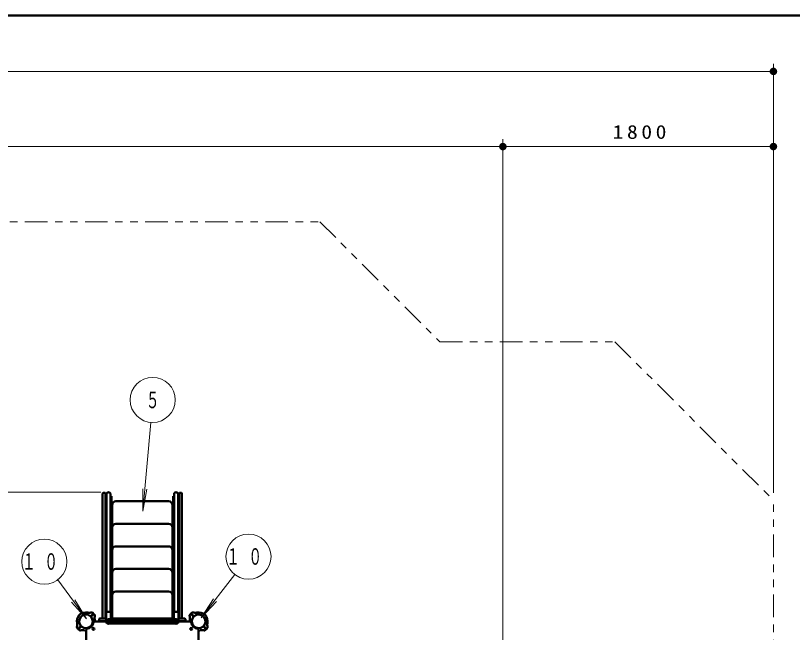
# Model space of a CAD drawing. Units: millimetres on the paper, scale 1:50. Extents: x -385 to 0, y -594 to 267.
# Drawn here: x -234.1 to -130.8, y 184.9 to 267 of the extents above; entities that cross this region are included whole.
import ezdxf
from ezdxf.enums import TextEntityAlignment as Align

# ---------------------------------------------------------------- set-up
doc = ezdxf.new("R2010")
doc.units = ezdxf.units.MM
doc.linetypes.add('USER3', pattern=[8, 3, -1, 1, -1, 1, -1])
doc.layers.add('LY_1', color=140, linetype='Continuous', lineweight=50)
doc.styles.add('ＭＳ ゴシック', font='')
doc.styles.get('ＭＳ ゴシック').set_extended_font_data('MS Gothic')

# ---------------------------------------------------------------- blocks, each defined once
blk = doc.blocks.new('filled_dot')
at = {"color": 0, "linetype": 'Continuous', "lineweight": -2, "const_width": 1.25}
blk.add_lwpolyline([(-0.625, 0, 1), (0.625, 0, 1)], format="xyb", close=True, dxfattribs=at)

msp = doc.modelspace()

# ---------------------------------------------------------------- linework, layer by layer
at = {"layer": 'LY_1', "color": 7}
msp.add_line((0, 267), (-385, 267), dxfattribs=at)
at = {"layer": 'LY_1', "color": 7, "lineweight": 13}
for p, q in [((-133.286, 203.501), (-133.286, 260.566)), ((-360.538, 259.566), (-133.286, 259.566)), ((-169.286, 154.97), (-169.286, 250.566)), ((-324.538, 249.566), (-169.286, 249.566)), ((-169.286, 249.566), (-133.286, 249.566)), ((-216.146, 212.867), (-217.199, 201.044)), ((-217.199, 201.044), (-217.194, 204.044)), ((-217.199, 201.044), (-216.673, 203.998)), ((-222.766, 203.566), (-370.538, 203.566)), ((-204.968, 192.628), (-209.427, 186.841)), ((-228.522, 191.92), (-224.681, 186.708)), ((-224.681, 186.708), (-226.244, 189.269)), ((-209.427, 186.841), (-207.81, 189.368)), ((-224.681, 186.708), (-226.665, 188.958)), ((-209.427, 186.841), (-207.395, 189.049))]:
    msp.add_line(p, q, dxfattribs=at)
at = {"layer": 'LY_1', "color": 7, "linetype": 'USER3', "lineweight": 13}
for p, q in [((-240.878, 239.566), (-193.654, 239.566)), ((-193.654, 239.566), (-177.678, 223.589)), ((-177.678, 223.589), (-154.374, 223.589)), ((-154.374, 223.589), (-133.286, 202.501)), ((-133.286, 130.954), (-133.286, 202.501))]:
    msp.add_line(p, q, dxfattribs=at)
at = {"layer": 'LY_1'}
for p, q in [((-222.546, 203.414), (-222.546, 186.829)), ((-222.226, 203.474), (-222.486, 203.474)), ((-222.166, 203.414), (-222.166, 186.769)), ((-222.038, 203.049), (-222.166, 203.049)), ((-222.166, 203.049), (-222.166, 186.769)), ((-222.038, 203.294), (-222.038, 187.661)), ((-221.494, 203.294), (-221.494, 187.661)), ((-221.366, 203.049), (-221.494, 203.049)), ((-221.366, 203.049), (-221.366, 186.769)), ((-213.166, 203.049), (-213.166, 186.769)), ((-213.166, 203.049), (-213.038, 203.049)), ((-213.038, 203.294), (-213.038, 187.661)), ((-212.494, 203.294), (-212.494, 187.661)), ((-212.494, 203.049), (-212.366, 203.049)), ((-212.366, 203.414), (-212.366, 186.769)), ((-212.366, 203.049), (-212.366, 186.769)), ((-212.306, 203.474), (-212.046, 203.474)), ((-211.986, 203.414), (-211.986, 186.829)), ((-221.266, 201.869), (-221.266, 186.769)), ((-217.266, 202.369), (-220.766, 202.369)), ((-217.266, 202.369), (-213.766, 202.369)), ((-213.266, 201.869), (-213.266, 186.769)), ((-217.266, 199.369), (-220.766, 199.369)), ((-217.266, 199.369), (-213.766, 199.369)), ((-217.266, 196.369), (-220.766, 196.369)), ((-217.266, 196.369), (-213.766, 196.369)), ((-217.266, 193.369), (-220.766, 193.369)), ((-217.266, 193.369), (-213.766, 193.369)), ((-217.266, 190.369), (-220.766, 190.369)), ((-217.266, 190.369), (-213.766, 190.369)), ((-225.461, 187.367), (-225.464, 187.369)), ((-224.125, 187.073), (-223.791, 187.406)), ((-224.082, 187.03), (-223.749, 187.364)), ((-223.792, 187.464), (-223.907, 187.571)), ((-223.691, 187.363), (-223.584, 187.248)), ((-222.086, 187.661), (-222.086, 186.421)), ((-221.446, 187.661), (-222.086, 187.661)), ((-221.446, 187.661), (-221.446, 186.661)), ((-213.086, 187.661), (-212.446, 187.661)), ((-213.086, 187.661), (-213.086, 186.661)), ((-212.446, 187.661), (-212.446, 186.421)), ((-210.841, 187.363), (-210.948, 187.248)), ((-210.45, 187.03), (-210.783, 187.364)), ((-210.408, 187.073), (-210.741, 187.406)), ((-210.74, 187.464), (-210.625, 187.571)), ((-209.071, 187.367), (-209.069, 187.369)), ((-225.744, 187.084), (-225.747, 187.086)), ((-217.266, 186.359), (-223.674, 186.359)), ((-222.036, 186.421), (-223.106, 186.421)), ((-223.106, 186.421), (-223.106, 186.357)), ((-222.036, 186.357), (-223.106, 186.357)), ((-223.016, 186.669), (-223.016, 186.489)), ((-222.916, 186.769), (-222.086, 186.769)), ((-217.266, 186.661), (-221.766, 186.661)), ((-217.266, 186.117), (-221.766, 186.117)), ((-221.446, 186.769), (-217.266, 186.769)), ((-213.086, 186.769), (-217.266, 186.769)), ((-217.266, 186.661), (-212.766, 186.661)), ((-217.266, 186.359), (-210.858, 186.359)), ((-217.266, 186.117), (-212.766, 186.117)), ((-212.496, 186.421), (-211.426, 186.421)), ((-212.496, 186.357), (-211.426, 186.357)), ((-211.616, 186.769), (-212.446, 186.769)), ((-211.516, 186.669), (-211.516, 186.489)), ((-211.426, 186.421), (-211.426, 186.357)), ((-208.788, 187.084), (-208.786, 187.086)), ((-225.841, 185.415), (-225.94, 185.521)), ((-225.45, 185.747), (-225.783, 185.414)), ((-225.408, 185.705), (-225.741, 185.372)), ((-225.74, 185.314), (-225.634, 185.215)), ((-224.736, 178.889), (-224.736, 185.297)), ((-209.796, 178.889), (-209.796, 185.297)), ((-209.125, 185.705), (-208.791, 185.372)), ((-209.082, 185.747), (-208.749, 185.414)), ((-208.792, 185.314), (-208.899, 185.215)), ((-208.691, 185.415), (-208.592, 185.521))]:
    msp.add_line(p, q, dxfattribs=at)
at = {"layer": 'LY_1', "color": 7, "lineweight": 13}
for centre in [(-215.88, 215.855), (-203.137, 195.004), (-230.301, 194.335)]:
    msp.add_circle(centre, 3, dxfattribs=at)
at = {"layer": 'LY_1'}
for centre in [(-223.776, 185.399), (-210.756, 185.399)]:
    msp.add_circle(centre, 0.13, dxfattribs=at)
for centre, radius, start, end in [((-222.486, 203.414), 0.06, 90, 180), ((-222.226, 203.414), 0.06, 0, 90), ((-221.766, 203.294), 0.272, 0, 180), ((-212.766, 203.294), 0.272, 0, 180), ((-212.306, 203.414), 0.06, 90, 180), ((-212.046, 203.414), 0.06, 0, 90), ((-220.766, 201.869), 0.5, 90, 180), ((-213.766, 201.869), 0.5, 0, 90), ((-220.766, 198.869), 0.5, 90, 180), ((-213.766, 198.869), 0.5, 0, 90), ((-220.766, 195.869), 0.5, 90, 180), ((-213.766, 195.869), 0.5, 0, 90), ((-220.766, 192.869), 0.5, 90, 180), ((-213.766, 192.869), 0.5, 0, 90), ((-220.766, 189.869), 0.5, 90, 180), ((-213.766, 189.869), 0.5, 0, 90), ((-224.766, 186.389), 1.2, 135, 192.27281), ((-224.766, 186.389), 1.22, 135, 143.62693), ((-224.766, 186.389), 1.22, 126.37307, 135), ((-224.766, 186.389), 1.2, 77.72719, 135), ((-225.478, 187.355), 0.02, 45, 126.37307), ((-224.766, 186.389), 0.9, 49.27066, 135), ((-224.299, 188.539), 1, 257.72719, 287.54116), ((-223.967, 187.49), 0.1, 47, 107.54116), ((-223.82, 187.434), 0.04, 315, 47), ((-223.721, 187.335), 0.04, 43, 135), ((-222.616, 186.857), 1, 162.45884, 192.27281), ((-223.665, 187.188), 0.1, 342.45884, 43), ((-210.867, 187.188), 0.1, 137, 197.54116), ((-211.916, 186.857), 1, 347.72719, 17.54116), ((-210.812, 187.335), 0.04, 45, 137), ((-210.713, 187.434), 0.04, 133, 225), ((-210.565, 187.49), 0.1, 72.45884, 133), ((-210.234, 188.539), 1, 252.45884, 282.27281), ((-209.766, 186.389), 0.9, 45, 130.72934), ((-209.766, 186.389), 1.2, 45, 102.27281), ((-209.055, 187.355), 0.02, 53.62693, 135), ((-209.766, 186.389), 1.22, 45, 53.62693), ((-209.766, 186.389), 1.2, 347.72719, 45), ((-209.766, 186.389), 1.22, 36.37307, 45), ((-226.916, 185.921), 1, 342.45884, 12.27281), ((-225.732, 187.101), 0.02, 143.62693, 225), ((-224.766, 186.389), 0.9, 135, 220.72934), ((-224.766, 186.389), 1, 276.78718, 353.21282), ((-224.153, 187.101), 0.04, 229.27066, 315), ((-224.766, 186.389), 0.9, 315, 40.72934), ((-224.054, 187.002), 0.04, 135, 220.72934), ((-223.674, 186.259), 0.1, 90, 173.21282), ((-224.766, 186.389), 1.2, 358.56746, 12.27281), ((-222.916, 186.669), 0.1, 90, 180), ((-222.916, 186.489), 0.1, 180, 222.84364), ((-221.766, 186.389), 0.32, 185.73917, 301.78833), ((-221.766, 186.389), 0.272, 90, 270), ((-212.766, 186.389), 0.32, 238.21167, 354.26083), ((-212.766, 186.389), 0.272, 270, 90), ((-211.616, 186.669), 0.1, 0, 90), ((-211.616, 186.489), 0.1, 317.15636, 0), ((-209.766, 186.389), 1.2, 167.72719, 181.43254), ((-210.858, 186.259), 0.1, 6.78718, 90), ((-209.766, 186.389), 1, 186.78718, 263.21282), ((-209.766, 186.389), 0.9, 139.27066, 225), ((-210.478, 187.002), 0.04, 319.27066, 45), ((-210.379, 187.101), 0.04, 225, 310.72934), ((-209.766, 186.389), 0.9, 319.27066, 45), ((-208.8, 187.101), 0.02, 315, 36.37307), ((-207.616, 185.921), 1, 167.72719, 197.54116), ((-225.867, 185.59), 0.1, 162.45884, 223), ((-225.812, 185.442), 0.04, 223, 315), ((-225.713, 185.343), 0.04, 135, 227), ((-225.565, 185.288), 0.1, 227, 287.54116), ((-225.234, 184.239), 1, 77.72719, 107.54116), ((-225.478, 185.776), 0.04, 315, 40.72934), ((-225.379, 185.677), 0.04, 49.27066, 135), ((-224.766, 186.389), 0.9, 229.27066, 315), ((-224.766, 186.389), 1.2, 257.72719, 271.43254), ((-224.636, 185.297), 0.1, 96.78718, 180), ((-209.766, 186.389), 0.9, 225, 310.72934), ((-209.896, 185.297), 0.1, 0, 83.21282), ((-209.766, 186.389), 1.2, 268.56746, 282.27281), ((-209.299, 184.239), 1, 72.45884, 102.27281), ((-209.153, 185.677), 0.04, 45, 130.72934), ((-209.054, 185.776), 0.04, 139.27066, 225), ((-208.967, 185.288), 0.1, 252.45884, 313), ((-208.82, 185.343), 0.04, 313, 45), ((-208.721, 185.442), 0.04, 225, 317), ((-208.665, 185.59), 0.1, 317, 17.54116)]:
    msp.add_arc(centre, radius, start, end, dxfattribs=at)

# ---------------------------------------------------------------- block references
at = {"layer": 'LY_1', "color": 7, "lineweight": 13, "xscale": 0.4, "yscale": 0.4, "rotation": 180}
for p in [(-133.286, 259.566), (-169.286, 249.566), (-133.286, 249.566)]:
    msp.add_blockref('filled_dot', p, dxfattribs=at)
at = {"layer": 'LY_1', "color": 7, "lineweight": 13, "xscale": 0.4, "yscale": 0.4}
msp.add_blockref('filled_dot', (-169.286, 249.566), dxfattribs=at)

# ---------------------------------------------------------------- texts
at = {"layer": 'LY_1', "color": 7, "style": 'ＭＳ ゴシック', "width": 0.6}
msp.add_text('５', height=2.199, dxfattribs=at).set_placement((-215.88, 215.855), align=Align.MIDDLE_CENTER)
at = {"layer": 'LY_1', "color": 7, "style": 'ＭＳ ゴシック'}
for s, insert, char_height, attachment_point in [('\\T1.33;\\W1.15;1800', (-150.865, 250.566), 1.833, 8), ('\\T1.64;\\W0.6;１０', (-230.301, 194.335), 2.199, 5), ('\\T1.64;\\W0.6;１０', (-203.137, 195.004), 2.199, 5)]:
    msp.add_mtext(s, dxfattribs=dict(at, insert=insert, char_height=char_height, attachment_point=attachment_point))

doc.saveas('drawing.dxf')
